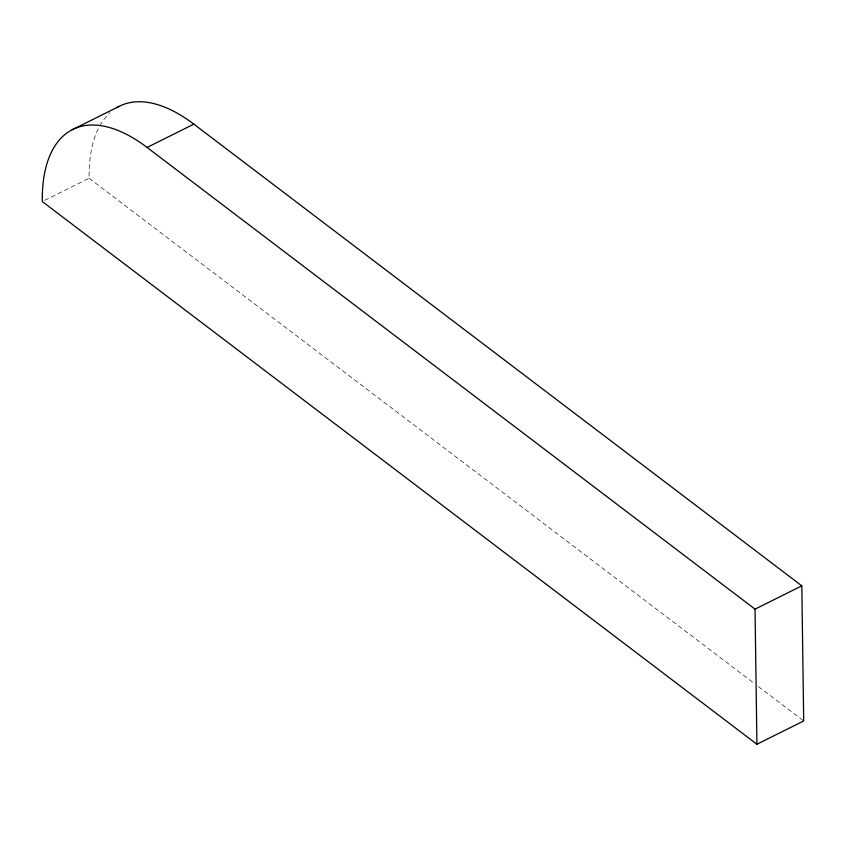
<?xml version="1.0" encoding="UTF-8"?>
<svg xmlns="http://www.w3.org/2000/svg" width="846" height="846" viewBox="0 0 846 846"><rect width="100%" height="100%" fill="white"/><g stroke="black" fill="none" stroke-linecap="round" stroke-linejoin="round"><path stroke-width="0.63" stroke-dasharray="4.23 3.17" d="M44.637 200.386L89.084 178.263A171.008 83.373 63.5 0 1 99.246 126.858M89.084 178.263L754.23 683.388M758.439 686.592L803.7 720.961M99.849 125.747A171.008 83.373 63.5 0 1 109.969 112.751"/><path stroke-width="1.27" d="M72.206 129.745L118.99 106.448M147.077 147.437L193.85 124.151L801.818 585.844L803.7 720.961L756.916 744.247L42.3 201.549A171.008 83.373 63.5 0 1 147.077 147.437L755.034 609.141L756.916 744.247M755.034 609.141L801.818 585.844M116.864 107.622A171.008 83.373 63.5 0 1 193.85 124.151"/></g></svg>
